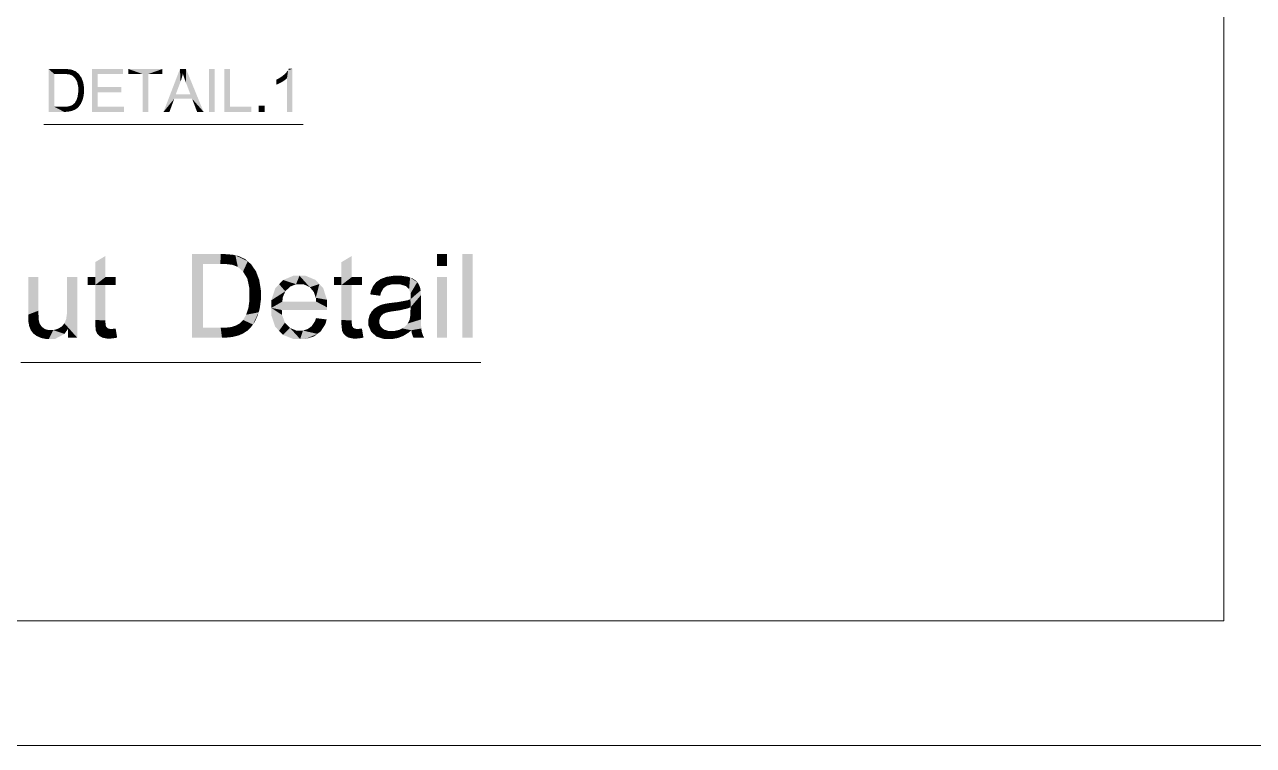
# Model space of a CAD drawing. Header units: millimetres. Extents: x 2 to 579, y 1 to 405.
# Drawn here: x 188.63 to 219.61, y 76.6 to 94.78 of the extents above; entities that cross this region are included whole.
import ezdxf

# ---------------------------------------------------------------- set-up
doc = ezdxf.new("R2010")
doc.units = ezdxf.units.MM
doc.linetypes.add('XKITLINE00', pattern=[0])
doc.layers.add('GraphicObject', color=6, linetype='Continuous', lineweight=0)
doc.layers.add('LinkedObject', color=7, linetype='Continuous', lineweight=0)

# ---------------------------------------------------------------- blocks, each defined once
blk = doc.blocks.new('*A3')
at = {"layer": 'GraphicObject', "color": 3, "linetype": 'XKITLINE00', "lineweight": 0}
blk.add_line((112.032, 76.605), (246.592, 76.605), dxfattribs=at)
blk = doc.blocks.new('*A4')
at = {"layer": 'LinkedObject'}
for points in [[(189.239, 93.659), (189.381, 93.532), (189.239, 92.579)], [(189.608, 93.532), (189.239, 93.659), (189.61, 93.659)], [(189.381, 93.532), (189.239, 93.659), (189.608, 93.532)], [(189.61, 93.659), (189.672, 93.532), (189.608, 93.532)], [(189.673, 93.659), (189.672, 93.532), (189.61, 93.659)], [(189.673, 93.659), (189.764, 93.521), (189.672, 93.532)], [(189.769, 93.652), (189.764, 93.521), (189.673, 93.659)], [(189.803, 93.644), (189.764, 93.521), (189.769, 93.652)], [(189.803, 93.644), (189.793, 93.51), (189.764, 93.521)], [(189.793, 93.51), (189.803, 93.644), (189.833, 93.494)], [(189.928, 93.595), (189.803, 93.644), (189.849, 93.633)], [(189.961, 93.567), (189.803, 93.644), (189.928, 93.595)], [(189.9, 93.433), (189.803, 93.644), (189.961, 93.567)], [(189.833, 93.494), (189.803, 93.644), (189.9, 93.433)], [(189.961, 93.567), (189.928, 93.388), (189.9, 93.433)], [(190.003, 93.531), (189.928, 93.388), (189.961, 93.567)], [(190.472, 93.202), (190.33, 92.579), (190.33, 93.659)], [(190.472, 93.202), (190.33, 93.659), (190.472, 93.532)], [(191.11, 93.532), (190.33, 93.659), (191.11, 93.659)], [(190.472, 93.532), (190.33, 93.659), (191.11, 93.532)], [(191.252, 93.659), (191.607, 93.532), (191.252, 93.532)], [(191.75, 93.532), (191.607, 93.532), (191.252, 93.659)], [(191.75, 93.532), (191.252, 93.659), (192.107, 93.659)], [(191.75, 93.532), (192.107, 93.659), (192.107, 93.532)], [(192.55, 93.659), (192.565, 93.339), (192.136, 92.579)], [(192.565, 93.339), (192.55, 93.659), (192.583, 93.391)], [(192.583, 93.391), (192.55, 93.659), (192.612, 93.494)], [(192.612, 93.494), (192.55, 93.659), (192.623, 93.546)], [(192.704, 93.659), (192.623, 93.546), (192.55, 93.659)], [(192.623, 93.546), (192.704, 93.659), (192.636, 93.502)], [(192.636, 93.502), (192.704, 93.659), (192.674, 93.39)], [(192.674, 93.39), (192.704, 93.659), (192.699, 93.321)], [(192.699, 93.321), (192.704, 93.659), (192.812, 93.023)], [(192.812, 93.023), (192.704, 93.659), (192.857, 92.907)], [(192.857, 92.907), (192.704, 93.659), (193.145, 92.579)], [(193.426, 93.659), (193.283, 92.579), (193.283, 93.659)], [(193.426, 92.579), (193.283, 92.579), (193.426, 93.659)], [(193.815, 93.659), (193.672, 92.579), (193.672, 93.659)], [(193.815, 92.707), (193.672, 92.579), (193.815, 93.659)], [(195.278, 93.629), (195.248, 93.424), (195.219, 93.557)], [(195.248, 92.579), (195.278, 93.629), (195.381, 92.579)], [(195.248, 93.424), (195.278, 93.629), (195.248, 92.579)], [(195.381, 93.664), (195.278, 93.629), (195.295, 93.664)], [(195.381, 92.579), (195.278, 93.629), (195.381, 93.664)], [(189.239, 92.579), (189.381, 93.532), (189.381, 92.707)], [(190.067, 93.438), (189.928, 93.388), (190.003, 93.531)], [(189.928, 93.388), (190.067, 93.438), (189.956, 93.342)], [(189.956, 93.342), (190.067, 93.438), (190.088, 93.382)], [(190.088, 93.382), (189.984, 93.212), (189.956, 93.342)], [(190.11, 93.326), (189.984, 93.212), (190.088, 93.382)], [(190.131, 93.198), (189.984, 93.212), (190.11, 93.326)], [(191.607, 92.579), (191.75, 93.532), (191.75, 92.579)], [(191.607, 93.532), (191.75, 93.532), (191.607, 92.579)], [(192.136, 92.579), (192.565, 93.339), (192.446, 93.023)], [(195.039, 93.419), (195.084, 93.31), (194.983, 93.393)], [(194.983, 93.393), (195.084, 93.31), (194.983, 93.265)], [(194.983, 93.265), (195.084, 93.31), (195.014, 93.276)], [(195.161, 93.356), (195.039, 93.419), (195.136, 93.482)], [(195.084, 93.31), (195.039, 93.419), (195.123, 93.333)], [(195.123, 93.333), (195.039, 93.419), (195.161, 93.356)], [(195.177, 93.519), (195.248, 93.424), (195.136, 93.482)], [(195.136, 93.482), (195.248, 93.424), (195.161, 93.356)], [(195.161, 93.356), (195.248, 93.424), (195.224, 93.402)], [(195.248, 93.424), (195.177, 93.519), (195.219, 93.557)], [(190.102, 92.907), (189.941, 92.877), (189.97, 92.962)], [(189.984, 93.066), (190.131, 93.064), (189.97, 92.962)], [(189.97, 92.962), (190.131, 93.064), (190.102, 92.907)], [(190.131, 93.125), (189.984, 93.212), (190.131, 93.198)], [(189.984, 93.212), (190.131, 93.125), (189.984, 93.128)], [(190.131, 93.125), (189.984, 93.066), (189.984, 93.128)], [(190.131, 93.064), (189.984, 93.066), (190.131, 93.125)], [(190.102, 92.907), (190.131, 93.064), (190.116, 92.955)], [(190.472, 93.074), (190.33, 92.579), (190.472, 93.202)], [(190.472, 92.707), (190.33, 92.579), (190.472, 93.074)], [(191.07, 93.074), (190.472, 93.202), (191.07, 93.202)], [(190.472, 93.074), (190.472, 93.202), (191.07, 93.074)], [(192.405, 92.907), (192.136, 92.579), (192.446, 93.023)], [(192.446, 93.023), (192.857, 92.907), (192.405, 92.907)], [(192.812, 93.023), (192.857, 92.907), (192.446, 93.023)], [(189.381, 92.707), (189.628, 92.579), (189.239, 92.579)], [(189.612, 92.707), (189.628, 92.579), (189.381, 92.707)], [(189.612, 92.707), (189.677, 92.579), (189.628, 92.579)], [(189.665, 92.707), (189.677, 92.579), (189.612, 92.707)], [(189.801, 92.598), (189.665, 92.707), (189.749, 92.717)], [(189.764, 92.589), (189.665, 92.707), (189.801, 92.598)], [(189.677, 92.579), (189.665, 92.707), (189.764, 92.589)], [(189.779, 92.727), (189.801, 92.598), (189.749, 92.717)], [(189.81, 92.737), (189.801, 92.598), (189.779, 92.727)], [(189.801, 92.598), (189.81, 92.737), (189.839, 92.607)], [(189.93, 92.652), (189.81, 92.737), (189.858, 92.765)], [(189.904, 92.634), (189.81, 92.737), (189.93, 92.652)], [(189.839, 92.607), (189.81, 92.737), (189.904, 92.634)], [(189.876, 92.783), (189.957, 92.67), (189.858, 92.765)], [(189.858, 92.765), (189.957, 92.67), (189.93, 92.652)], [(190.028, 92.75), (189.876, 92.783), (189.902, 92.808)], [(190.006, 92.719), (189.876, 92.783), (190.028, 92.75)], [(189.957, 92.67), (189.876, 92.783), (190.006, 92.719)], [(189.941, 92.877), (190.028, 92.75), (189.902, 92.808)], [(190.088, 92.86), (189.941, 92.877), (190.102, 92.907)], [(190.051, 92.781), (189.941, 92.877), (190.088, 92.86)], [(190.028, 92.75), (189.941, 92.877), (190.051, 92.781)], [(190.33, 92.579), (190.472, 92.707), (191.135, 92.579)], [(191.135, 92.579), (190.472, 92.707), (191.135, 92.707)], [(192.136, 92.579), (192.405, 92.907), (192.286, 92.579)], [(192.857, 92.907), (193.145, 92.579), (192.982, 92.579)], [(193.672, 92.579), (193.815, 92.707), (194.346, 92.579)], [(194.346, 92.579), (193.815, 92.707), (194.346, 92.707)], [(194.688, 92.731), (194.537, 92.579), (194.537, 92.731)], [(194.688, 92.579), (194.537, 92.579), (194.688, 92.731)], [(190.672, 88.945), (190.413, 88.412), (190.413, 88.79)], [(190.413, 88.412), (190.672, 88.945), (190.413, 88.212)], [(190.672, 88.412), (190.413, 88.212), (190.672, 88.945)], [(192.85, 88.991), (193.128, 88.743), (192.85, 86.885)], [(193.57, 88.743), (192.85, 88.991), (193.575, 88.991)], [(193.128, 88.743), (192.85, 88.991), (193.57, 88.743)], [(193.575, 88.991), (193.695, 88.743), (193.57, 88.743)], [(193.697, 88.991), (193.695, 88.743), (193.575, 88.991)], [(193.697, 88.991), (193.875, 88.721), (193.695, 88.743)], [(193.885, 88.976), (193.875, 88.721), (193.697, 88.991)], [(193.949, 88.961), (193.875, 88.721), (193.885, 88.976)], [(193.949, 88.961), (193.931, 88.7), (193.875, 88.721)], [(193.931, 88.7), (193.949, 88.961), (194.008, 88.669)], [(194.194, 88.865), (193.949, 88.961), (194.04, 88.94)], [(194.258, 88.81), (193.949, 88.961), (194.194, 88.865)], [(194.14, 88.551), (193.949, 88.961), (194.258, 88.81)], [(194.008, 88.669), (193.949, 88.961), (194.14, 88.551)], [(196.881, 88.945), (196.622, 88.412), (196.622, 88.79)], [(196.622, 88.412), (196.881, 88.945), (196.622, 88.212)], [(196.881, 88.412), (196.622, 88.212), (196.881, 88.945)], [(199.286, 88.991), (199.027, 88.694), (199.027, 88.991)], [(199.286, 88.694), (199.027, 88.694), (199.286, 88.991)], [(199.93, 88.991), (199.671, 86.885), (199.671, 88.991)], [(199.93, 86.885), (199.671, 86.885), (199.93, 88.991)], [(192.85, 86.885), (193.128, 88.743), (193.128, 87.134)], [(194.258, 88.81), (194.195, 88.462), (194.14, 88.551)], [(194.341, 88.74), (194.195, 88.462), (194.258, 88.81)], [(194.466, 88.56), (194.195, 88.462), (194.341, 88.74)], [(188.983, 88.412), (188.724, 87.466), (188.724, 88.412)], [(188.983, 87.566), (188.724, 87.466), (188.983, 88.412)], [(189.96, 88.412), (189.701, 87.595), (189.701, 88.412)], [(189.96, 86.885), (189.701, 87.595), (189.96, 88.412)], [(190.222, 88.412), (190.413, 88.212), (190.222, 88.212)], [(190.413, 88.412), (190.413, 88.212), (190.222, 88.412)], [(190.672, 88.212), (190.413, 88.212), (190.672, 88.412)], [(190.929, 88.212), (190.672, 88.412), (190.929, 88.412)], [(190.672, 88.212), (190.672, 88.412), (190.929, 88.212)], [(194.195, 88.462), (194.466, 88.56), (194.249, 88.373)], [(194.249, 88.373), (194.466, 88.56), (194.507, 88.45)], [(194.507, 88.45), (194.303, 88.119), (194.249, 88.373)], [(194.548, 88.341), (194.303, 88.119), (194.507, 88.45)], [(194.589, 88.09), (194.303, 88.119), (194.548, 88.341)], [(195.15, 88.339), (195.328, 88.173), (195.051, 88.233)], [(195.564, 88.446), (195.15, 88.339), (195.407, 88.446)], [(195.477, 88.233), (195.15, 88.339), (195.564, 88.446)], [(195.328, 88.173), (195.15, 88.339), (195.477, 88.233)], [(195.477, 88.233), (195.564, 88.446), (195.566, 88.233)], [(195.564, 88.446), (195.664, 88.233), (195.566, 88.233)], [(195.967, 88.342), (195.564, 88.446), (195.717, 88.446)], [(196.064, 88.237), (195.564, 88.446), (195.967, 88.342)], [(195.824, 88.158), (195.564, 88.446), (196.064, 88.237)], [(195.664, 88.233), (195.564, 88.446), (195.824, 88.158)], [(196.43, 88.412), (196.622, 88.212), (196.43, 88.212)], [(196.622, 88.412), (196.622, 88.212), (196.43, 88.412)], [(196.881, 88.212), (196.622, 88.212), (196.881, 88.412)], [(197.138, 88.212), (196.881, 88.412), (197.138, 88.412)], [(196.881, 88.212), (196.881, 88.412), (197.138, 88.212)], [(197.613, 88.365), (197.771, 88.199), (197.499, 88.288)], [(197.688, 88.392), (197.771, 88.199), (197.613, 88.365)], [(197.936, 88.446), (197.688, 88.392), (197.763, 88.419)], [(197.905, 88.231), (197.688, 88.392), (197.936, 88.446)], [(197.771, 88.199), (197.688, 88.392), (197.905, 88.231)], [(197.905, 88.231), (197.936, 88.446), (197.996, 88.231)], [(197.996, 88.231), (197.936, 88.446), (198.094, 88.231)], [(198.034, 88.446), (198.094, 88.231), (197.936, 88.446)], [(198.291, 88.423), (198.034, 88.446), (198.132, 88.446)], [(198.352, 88.4), (198.034, 88.446), (198.291, 88.423)], [(198.241, 88.187), (198.034, 88.446), (198.352, 88.4)], [(198.094, 88.231), (198.034, 88.446), (198.241, 88.187)], [(198.241, 88.187), (198.352, 88.4), (198.29, 88.143)], [(198.29, 88.143), (198.352, 88.4), (198.327, 88.111)], [(198.352, 88.4), (198.363, 88), (198.327, 88.111)], [(198.531, 88.284), (198.363, 88), (198.352, 88.4)], [(198.502, 88.319), (198.352, 88.4), (198.413, 88.377)], [(198.531, 88.284), (198.352, 88.4), (198.502, 88.319)], [(199.286, 88.412), (199.027, 86.885), (199.027, 88.412)], [(199.286, 86.885), (199.027, 86.885), (199.286, 88.412)], [(190.413, 87.332), (190.672, 88.212), (190.672, 87.318)], [(190.413, 88.212), (190.672, 88.212), (190.413, 87.332)], [(194.589, 87.95), (194.303, 88.119), (194.589, 88.09)], [(194.303, 88.119), (194.589, 87.95), (194.303, 87.954)], [(195.051, 88.233), (194.853, 87.828), (194.952, 88.127)], [(195.206, 88.054), (194.853, 87.828), (195.051, 88.233)], [(195.139, 87.895), (194.853, 87.828), (195.206, 88.054)], [(195.051, 88.233), (195.328, 88.173), (195.206, 88.054)], [(195.824, 88.158), (196.064, 88.237), (195.886, 88.084)], [(196.064, 88.237), (195.926, 88.036), (195.886, 88.084)], [(195.926, 88.036), (196.064, 88.237), (195.975, 87.891)], [(195.975, 87.891), (196.064, 88.237), (196.257, 87.84)], [(196.257, 87.84), (196.064, 88.237), (196.161, 88.133)], [(196.622, 87.332), (196.881, 88.212), (196.881, 87.318)], [(196.622, 88.212), (196.881, 88.212), (196.622, 87.332)], [(197.46, 88.238), (197.346, 87.976), (197.42, 88.188)], [(197.684, 88.136), (197.346, 87.976), (197.46, 88.238)], [(197.42, 88.188), (197.346, 87.976), (197.363, 88.057)], [(197.62, 88.023), (197.346, 87.976), (197.684, 88.136)], [(197.346, 87.976), (197.62, 88.023), (197.599, 87.942)], [(197.499, 88.288), (197.771, 88.199), (197.46, 88.238)], [(197.684, 88.136), (197.46, 88.238), (197.727, 88.167)], [(197.727, 88.167), (197.46, 88.238), (197.771, 88.199)], [(198.363, 87.88), (198.618, 88.075), (198.362, 87.854)], [(198.362, 87.854), (198.618, 88.075), (198.363, 87.652)], [(198.56, 88.249), (198.363, 88), (198.531, 88.284)], [(198.6, 88.161), (198.363, 88), (198.56, 88.249)], [(198.612, 88.108), (198.363, 88), (198.6, 88.161)], [(198.363, 88), (198.612, 88.108), (198.618, 88.075)], [(198.363, 88), (198.618, 88.075), (198.363, 87.921)], [(198.363, 87.921), (198.618, 88.075), (198.363, 87.914)], [(198.363, 87.914), (198.618, 88.075), (198.363, 87.88)], [(198.625, 87.956), (198.363, 87.652), (198.618, 88.075)], [(194.303, 87.835), (194.589, 87.83), (194.275, 87.632)], [(194.275, 87.632), (194.589, 87.83), (194.533, 87.524)], [(194.589, 87.95), (194.303, 87.835), (194.303, 87.954)], [(194.589, 87.83), (194.303, 87.835), (194.589, 87.95)], [(194.533, 87.524), (194.589, 87.83), (194.561, 87.617)], [(194.853, 87.828), (195.139, 87.895), (195.133, 87.795)], [(195.133, 87.795), (194.853, 87.636), (194.853, 87.828)], [(195.133, 87.795), (196.257, 87.651), (194.853, 87.636)], [(195.984, 87.795), (196.257, 87.651), (195.133, 87.795)], [(195.975, 87.891), (196.257, 87.84), (195.984, 87.795)], [(196.257, 87.651), (195.984, 87.795), (196.257, 87.84)], [(197.62, 87.712), (197.683, 87.488), (197.527, 87.669)], [(197.672, 87.726), (197.683, 87.488), (197.62, 87.712)], [(197.71, 87.736), (197.749, 87.517), (197.672, 87.726)], [(197.683, 87.488), (197.672, 87.726), (197.716, 87.502)], [(197.716, 87.502), (197.672, 87.726), (197.749, 87.517)], [(197.825, 87.756), (197.861, 87.542), (197.71, 87.736)], [(197.71, 87.736), (197.861, 87.542), (197.749, 87.517)], [(197.901, 87.765), (197.941, 87.554), (197.825, 87.756)], [(197.825, 87.756), (197.941, 87.554), (197.861, 87.542)], [(198.058, 87.784), (198.082, 87.574), (197.901, 87.765)], [(197.901, 87.765), (198.082, 87.574), (197.941, 87.554)], [(198.288, 87.828), (198.363, 87.652), (198.058, 87.784)], [(198.058, 87.784), (198.363, 87.652), (198.082, 87.574)], [(198.362, 87.854), (198.363, 87.652), (198.288, 87.828)], [(198.625, 87.87), (198.362, 87.557), (198.363, 87.652)], [(198.625, 87.525), (198.362, 87.557), (198.625, 87.87)], [(198.625, 87.87), (198.363, 87.652), (198.625, 87.956)], [(188.724, 87.466), (188.983, 87.566), (188.983, 87.465)], [(188.724, 87.466), (188.983, 87.465), (188.724, 87.384)], [(188.983, 87.465), (188.732, 87.263), (188.724, 87.384)], [(188.991, 87.328), (188.732, 87.263), (188.983, 87.465)], [(189.701, 87.497), (189.96, 86.885), (189.68, 87.348)], [(189.701, 87.595), (189.96, 86.885), (189.701, 87.497)], [(194.143, 87.331), (194.533, 87.524), (194.39, 87.218)], [(194.22, 87.464), (194.533, 87.524), (194.143, 87.331)], [(194.248, 87.548), (194.533, 87.524), (194.22, 87.464)], [(194.533, 87.524), (194.248, 87.548), (194.275, 87.632)], [(194.39, 87.218), (194.533, 87.524), (194.434, 87.278)], [(194.434, 87.278), (194.533, 87.524), (194.505, 87.432)], [(196.257, 87.64), (194.853, 87.636), (196.257, 87.651)], [(196.257, 87.605), (194.853, 87.636), (196.257, 87.64)], [(194.853, 87.636), (195.049, 87.058), (194.853, 87.45)], [(195.125, 87.457), (195.049, 87.058), (194.853, 87.636)], [(195.125, 87.457), (194.853, 87.636), (195.118, 87.582)], [(196.256, 87.582), (194.853, 87.636), (196.257, 87.605)], [(195.118, 87.582), (194.853, 87.636), (196.256, 87.582)], [(194.853, 87.45), (195.049, 87.058), (194.951, 87.161)], [(195.196, 87.264), (195.049, 87.058), (195.125, 87.457)], [(196.249, 87.344), (195.951, 87.296), (195.981, 87.378)], [(197.353, 87.493), (197.302, 87.288), (197.327, 87.446)], [(197.596, 87.39), (197.302, 87.288), (197.353, 87.493)], [(197.327, 87.446), (197.302, 87.288), (197.302, 87.344)], [(197.578, 87.329), (197.302, 87.288), (197.596, 87.39)], [(197.378, 87.539), (197.614, 87.418), (197.353, 87.493)], [(197.353, 87.493), (197.614, 87.418), (197.596, 87.39)], [(197.445, 87.613), (197.614, 87.418), (197.378, 87.539)], [(197.632, 87.446), (197.445, 87.613), (197.486, 87.641)], [(197.614, 87.418), (197.445, 87.613), (197.632, 87.446)], [(197.527, 87.669), (197.683, 87.488), (197.486, 87.641)], [(197.486, 87.641), (197.683, 87.488), (197.632, 87.446)], [(198.082, 87.574), (198.363, 87.652), (198.293, 87.623)], [(198.341, 87.342), (198.625, 87.525), (198.625, 87.345)], [(198.362, 87.471), (198.625, 87.525), (198.341, 87.342)], [(198.625, 87.525), (198.362, 87.471), (198.362, 87.557)], [(188.732, 87.263), (188.991, 87.328), (188.74, 87.225)], [(188.74, 87.225), (188.991, 87.328), (188.999, 87.293)], [(189.011, 87.242), (188.74, 87.225), (188.999, 87.293)], [(188.74, 87.225), (189.011, 87.242), (188.751, 87.168)], [(188.751, 87.168), (189.011, 87.242), (188.791, 87.072)], [(188.791, 87.072), (189.011, 87.242), (188.82, 87.033)], [(188.82, 87.033), (189.011, 87.242), (189.063, 87.162)], [(188.82, 87.033), (189.063, 87.162), (188.848, 86.994)], [(188.848, 86.994), (189.063, 87.162), (188.935, 86.929)], [(188.935, 86.929), (189.063, 87.162), (188.993, 86.903)], [(188.993, 86.903), (189.063, 87.162), (189.102, 87.133)], [(189.142, 87.104), (188.993, 86.903), (189.102, 87.133)], [(188.993, 86.903), (189.142, 87.104), (189.052, 86.877)], [(189.052, 86.877), (189.142, 87.104), (189.178, 86.851)], [(189.245, 86.851), (189.142, 87.104), (189.239, 87.075)], [(189.178, 86.851), (189.142, 87.104), (189.245, 86.851)], [(189.297, 87.075), (189.245, 86.851), (189.239, 87.075)], [(189.355, 87.075), (189.64, 86.981), (189.245, 86.851)], [(189.355, 87.075), (189.245, 86.851), (189.297, 87.075)], [(189.464, 87.105), (189.64, 86.981), (189.355, 87.075)], [(189.515, 87.134), (189.64, 86.981), (189.464, 87.105)], [(189.566, 87.164), (189.64, 86.981), (189.515, 87.134)], [(189.729, 87.111), (189.566, 87.164), (189.638, 87.245)], [(189.64, 86.981), (189.566, 87.164), (189.729, 87.111)], [(189.659, 87.297), (189.96, 86.885), (189.638, 87.245)], [(189.638, 87.245), (189.96, 86.885), (189.729, 87.111)], [(189.68, 87.348), (189.96, 86.885), (189.659, 87.297)], [(189.729, 87.111), (189.96, 86.885), (189.729, 86.885)], [(190.672, 87.318), (190.413, 87.215), (190.413, 87.332)], [(190.672, 87.262), (190.413, 87.215), (190.672, 87.318)], [(190.672, 87.262), (190.445, 87.026), (190.413, 87.215)], [(190.413, 87.215), (190.445, 87.026), (190.429, 87.062)], [(190.679, 87.191), (190.445, 87.026), (190.672, 87.262)], [(190.686, 87.175), (190.445, 87.026), (190.679, 87.191)], [(190.445, 87.026), (190.686, 87.175), (190.692, 87.16)], [(190.445, 87.026), (190.692, 87.16), (190.461, 86.99)], [(190.461, 86.99), (190.692, 87.16), (190.515, 86.931)], [(190.515, 86.931), (190.692, 87.16), (190.554, 86.909)], [(190.554, 86.909), (190.692, 87.16), (190.714, 87.134)], [(190.714, 87.134), (190.593, 86.886), (190.554, 86.909)], [(190.73, 87.125), (190.593, 86.886), (190.714, 87.134)], [(190.745, 87.116), (190.593, 86.886), (190.73, 87.125)], [(190.593, 86.886), (190.745, 87.116), (190.702, 86.864)], [(190.702, 86.864), (190.745, 87.116), (190.772, 86.864)], [(190.772, 86.864), (190.745, 87.116), (190.789, 87.106)], [(190.789, 87.106), (190.815, 86.864), (190.772, 86.864)], [(190.817, 87.106), (190.815, 86.864), (190.789, 87.106)], [(190.817, 87.106), (190.913, 86.876), (190.815, 86.864)], [(190.838, 87.106), (190.913, 86.876), (190.817, 87.106)], [(190.913, 86.876), (190.838, 87.106), (190.894, 87.111)], [(190.967, 86.887), (190.894, 87.111), (190.929, 87.115)], [(190.913, 86.876), (190.894, 87.111), (190.967, 86.887)], [(193.128, 87.134), (193.609, 86.885), (192.85, 86.885)], [(193.578, 87.134), (193.609, 86.885), (193.128, 87.134)], [(193.578, 87.134), (193.705, 86.885), (193.609, 86.885)], [(193.682, 87.134), (193.705, 86.885), (193.578, 87.134)], [(193.947, 86.921), (193.682, 87.134), (193.845, 87.153)], [(193.874, 86.903), (193.682, 87.134), (193.947, 86.921)], [(193.705, 86.885), (193.682, 87.134), (193.874, 86.903)], [(193.904, 87.172), (193.947, 86.921), (193.845, 87.153)], [(193.964, 87.192), (193.947, 86.921), (193.904, 87.172)], [(193.947, 86.921), (193.964, 87.192), (194.021, 86.939)], [(194.198, 87.027), (193.964, 87.192), (194.058, 87.246)], [(194.146, 86.992), (193.964, 87.192), (194.198, 87.027)], [(194.021, 86.939), (193.964, 87.192), (194.146, 86.992)], [(194.093, 87.282), (194.25, 87.061), (194.058, 87.246)], [(194.058, 87.246), (194.25, 87.061), (194.198, 87.027)], [(194.39, 87.218), (194.093, 87.282), (194.143, 87.331)], [(194.346, 87.157), (194.093, 87.282), (194.39, 87.218)], [(194.25, 87.061), (194.093, 87.282), (194.346, 87.157)], [(195.049, 87.058), (195.196, 87.264), (195.146, 86.955)], [(195.26, 87.198), (195.146, 86.955), (195.196, 87.264)], [(195.324, 87.131), (195.146, 86.955), (195.26, 87.198)], [(195.324, 87.131), (195.579, 86.851), (195.146, 86.955)], [(195.483, 87.064), (195.579, 86.851), (195.324, 87.131)], [(195.579, 87.064), (195.579, 86.851), (195.483, 87.064)], [(195.65, 87.064), (196.015, 86.981), (195.579, 86.851)], [(195.65, 87.064), (195.579, 86.851), (195.579, 87.064)], [(195.771, 87.102), (196.015, 86.981), (195.65, 87.064)], [(195.821, 87.139), (196.1, 87.045), (195.771, 87.102)], [(196.015, 86.981), (195.771, 87.102), (196.1, 87.045)], [(195.872, 87.176), (196.1, 87.045), (195.821, 87.139)], [(195.872, 87.176), (196.249, 87.344), (196.1, 87.045)], [(195.951, 87.296), (196.249, 87.344), (195.872, 87.176)], [(196.1, 87.045), (196.249, 87.344), (196.217, 87.227)], [(196.881, 87.318), (196.622, 87.215), (196.622, 87.332)], [(196.881, 87.262), (196.622, 87.215), (196.881, 87.318)], [(196.881, 87.262), (196.653, 87.026), (196.622, 87.215)], [(196.622, 87.215), (196.653, 87.026), (196.637, 87.062)], [(196.887, 87.191), (196.653, 87.026), (196.881, 87.262)], [(196.894, 87.175), (196.653, 87.026), (196.887, 87.191)], [(196.653, 87.026), (196.894, 87.175), (196.901, 87.16)], [(196.653, 87.026), (196.901, 87.16), (196.669, 86.99)], [(196.669, 86.99), (196.901, 87.16), (196.724, 86.931)], [(196.724, 86.931), (196.901, 87.16), (196.762, 86.909)], [(196.762, 86.909), (196.901, 87.16), (196.923, 87.134)], [(196.923, 87.134), (196.801, 86.886), (196.762, 86.909)], [(196.938, 87.125), (196.801, 86.886), (196.923, 87.134)], [(196.954, 87.116), (196.801, 86.886), (196.938, 87.125)], [(196.801, 86.886), (196.954, 87.116), (196.91, 86.864)], [(196.91, 86.864), (196.954, 87.116), (196.98, 86.864)], [(196.98, 86.864), (196.954, 87.116), (196.997, 87.106)], [(196.997, 87.106), (197.023, 86.864), (196.98, 86.864)], [(197.026, 87.106), (197.023, 86.864), (196.997, 87.106)], [(197.026, 87.106), (197.121, 86.876), (197.023, 86.864)], [(197.047, 87.106), (197.121, 86.876), (197.026, 87.106)], [(197.121, 86.876), (197.047, 87.106), (197.103, 87.111)], [(197.176, 86.887), (197.103, 87.111), (197.138, 87.115)], [(197.121, 86.876), (197.103, 87.111), (197.176, 86.887)], [(197.302, 87.288), (197.578, 87.329), (197.578, 87.295)], [(197.578, 87.243), (197.302, 87.288), (197.578, 87.295)], [(197.302, 87.288), (197.578, 87.243), (197.302, 87.193)], [(197.302, 87.193), (197.578, 87.243), (197.369, 87.036)], [(197.369, 87.036), (197.578, 87.243), (197.437, 86.974)], [(197.437, 86.974), (197.578, 87.243), (197.617, 87.157)], [(197.617, 87.157), (197.504, 86.913), (197.437, 86.974)], [(197.656, 87.123), (197.504, 86.913), (197.617, 87.157)], [(197.695, 87.088), (197.504, 86.913), (197.656, 87.123)], [(197.504, 86.913), (197.695, 87.088), (197.697, 86.851)], [(197.823, 86.851), (197.695, 87.088), (197.809, 87.054)], [(197.697, 86.851), (197.695, 87.088), (197.823, 86.851)], [(198.107, 86.901), (197.959, 87.054), (198.092, 87.086)], [(198.384, 87.073), (198.092, 87.086), (198.15, 87.119)], [(198.312, 87.012), (198.092, 87.086), (198.384, 87.073)], [(198.174, 86.926), (198.092, 87.086), (198.312, 87.012)], [(198.107, 86.901), (198.092, 87.086), (198.174, 86.926)], [(198.208, 87.152), (198.633, 87.117), (198.15, 87.119)], [(198.633, 87.117), (198.384, 87.073), (198.15, 87.119)], [(198.208, 87.152), (198.625, 87.345), (198.633, 87.117)], [(198.293, 87.241), (198.625, 87.345), (198.208, 87.152)], [(198.32, 87.298), (198.625, 87.345), (198.293, 87.241)], [(198.625, 87.345), (198.32, 87.298), (198.341, 87.342)], [(198.384, 87.073), (198.633, 87.117), (198.39, 87.019)], [(198.39, 87.019), (198.633, 87.117), (198.641, 87.069)], [(198.641, 87.069), (198.417, 86.925), (198.39, 87.019)], [(198.649, 87.021), (198.417, 86.925), (198.641, 87.069)], [(189.245, 86.851), (189.64, 86.981), (189.398, 86.851)], [(195.146, 86.955), (195.579, 86.851), (195.412, 86.851)], [(195.579, 86.851), (196.015, 86.981), (195.711, 86.851)], [(195.711, 86.851), (196.015, 86.981), (195.929, 86.916)], [(197.809, 87.054), (197.899, 86.851), (197.823, 86.851)], [(197.885, 87.054), (197.899, 86.851), (197.809, 87.054)], [(197.959, 87.054), (197.899, 86.851), (197.885, 87.054)], [(197.899, 86.851), (197.959, 87.054), (198.041, 86.876)], [(198.041, 86.876), (197.959, 87.054), (198.107, 86.901)], [(198.649, 87.021), (198.437, 86.885), (198.417, 86.925)], [(198.682, 86.929), (198.437, 86.885), (198.649, 87.021)], [(198.437, 86.885), (198.682, 86.929), (198.707, 86.885)]]:
    blk.add_hatch(color=7, dxfattribs=at).paths.add_polyline_path(points, flags=17)
at = {"layer": 'LinkedObject', "color": 2, "linetype": 'XKITLINE00', "lineweight": 0}
for p, q in [((218.864, 151.24), (218.864, 79.748)), ((218.864, 79.748), (134.712, 79.748))]:
    blk.add_line(p, q, dxfattribs=at)
at = {"layer": 'LinkedObject', "color": 7, "linetype": 'XKITLINE00', "lineweight": 0}
for p, q in [((189.122, 92.26), (190.211, 92.26)), ((190.211, 92.26), (191.216, 92.26)), ((191.216, 92.26), (192.137, 92.26)), ((192.137, 92.26), (193.143, 92.26)), ((193.143, 92.26), (193.562, 92.26)), ((193.562, 92.26), (194.4, 92.26)), ((194.4, 92.26), (194.819, 92.26)), ((194.819, 92.26), (195.657, 92.26)), ((188.537, 86.262), (190.171, 86.262)), ((190.171, 86.262), (190.988, 86.262)), ((190.988, 86.262), (191.805, 86.262)), ((191.805, 86.262), (192.622, 86.262)), ((192.622, 86.262), (194.745, 86.262)), ((194.745, 86.262), (196.38, 86.262)), ((196.38, 86.262), (197.197, 86.262)), ((197.197, 86.262), (198.831, 86.262)), ((198.831, 86.262), (199.484, 86.262)), ((199.484, 86.262), (200.137, 86.262))]:
    blk.add_line(p, q, dxfattribs=at)

msp = doc.modelspace()

# ---------------------------------------------------------------- block references
at = {"lineweight": 0}
for name in ['*A3', '*A4']:
    msp.add_blockref(name, (0, 0), dxfattribs=at)

doc.saveas('drawing.dxf')
